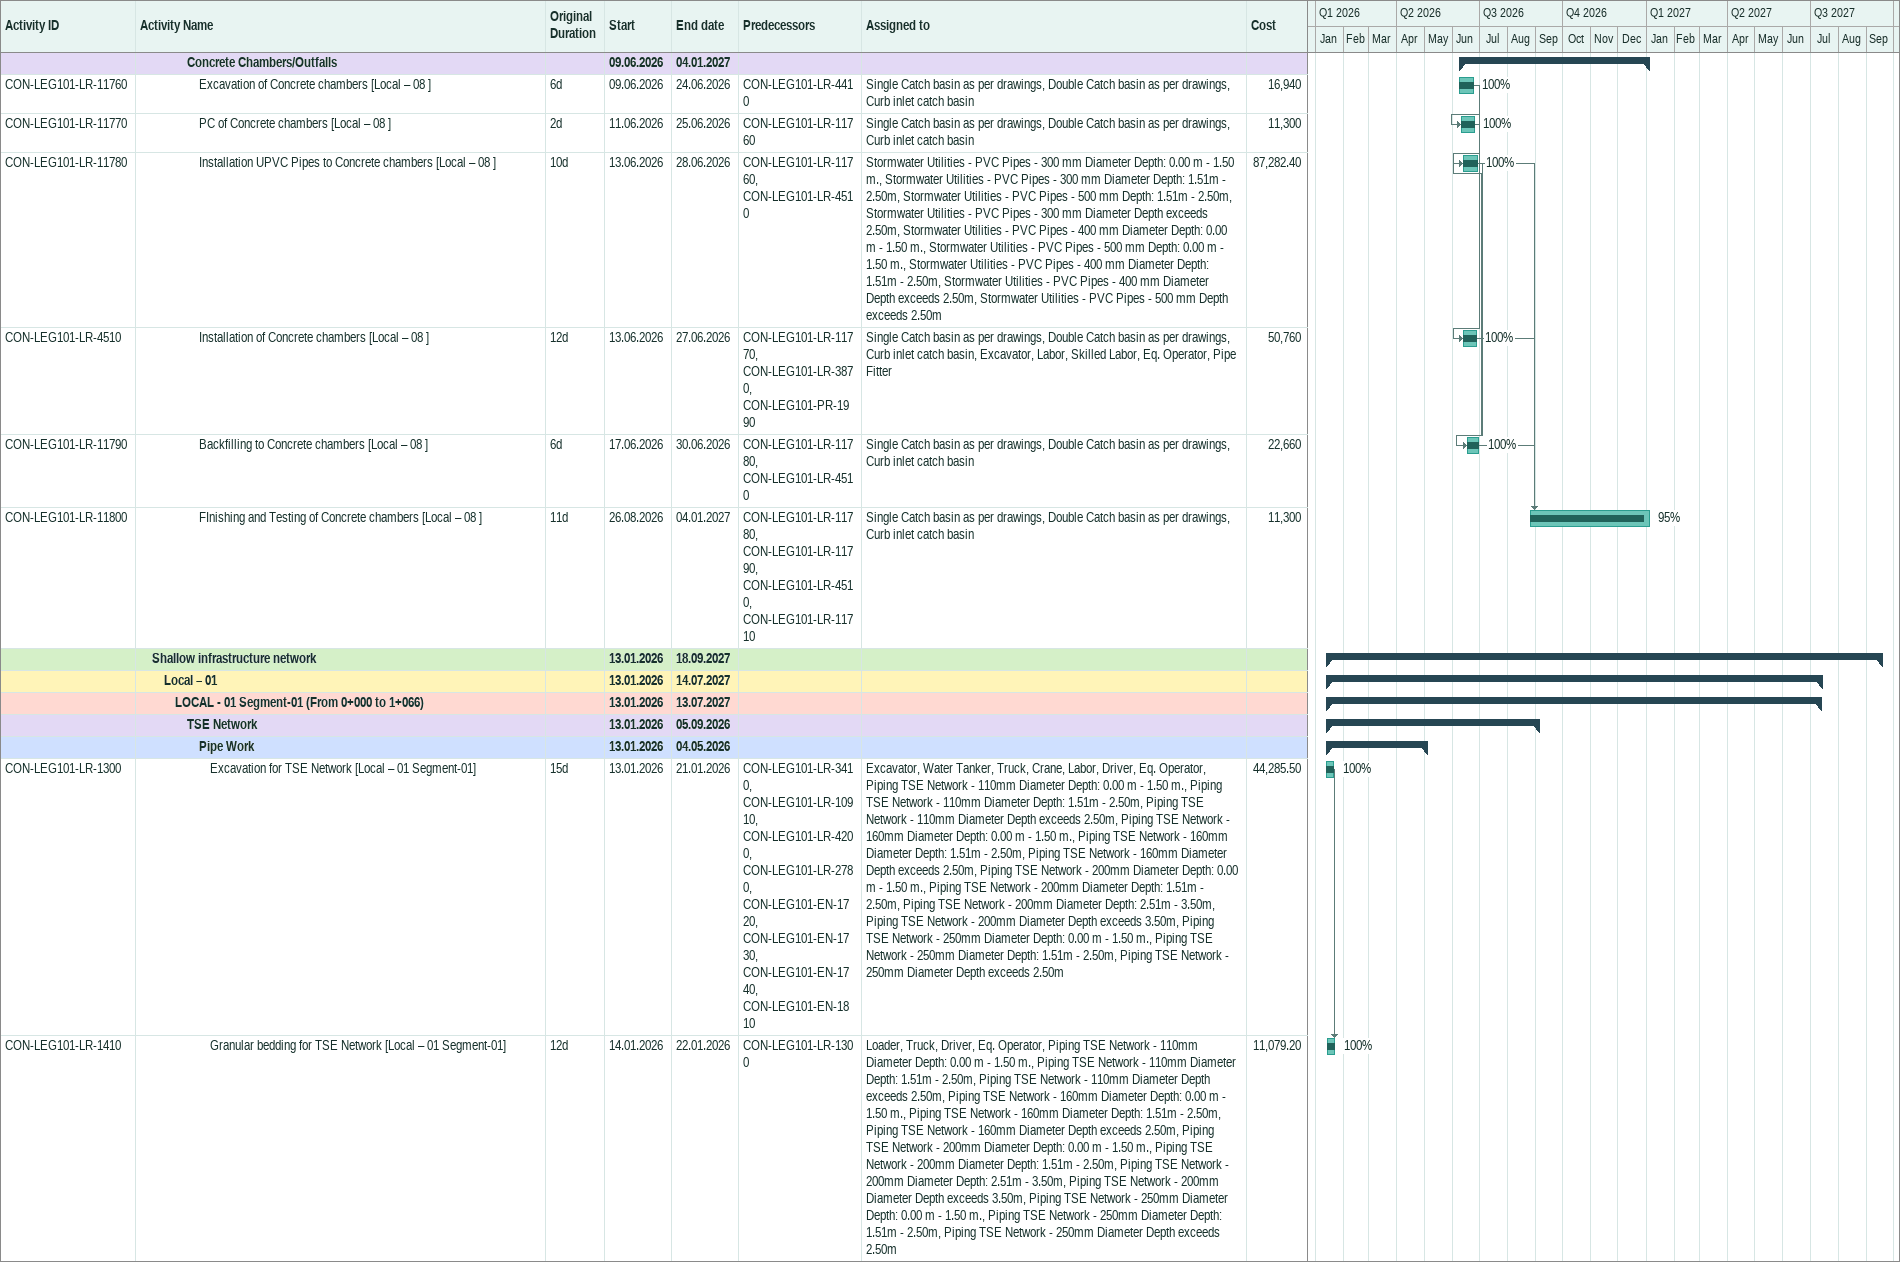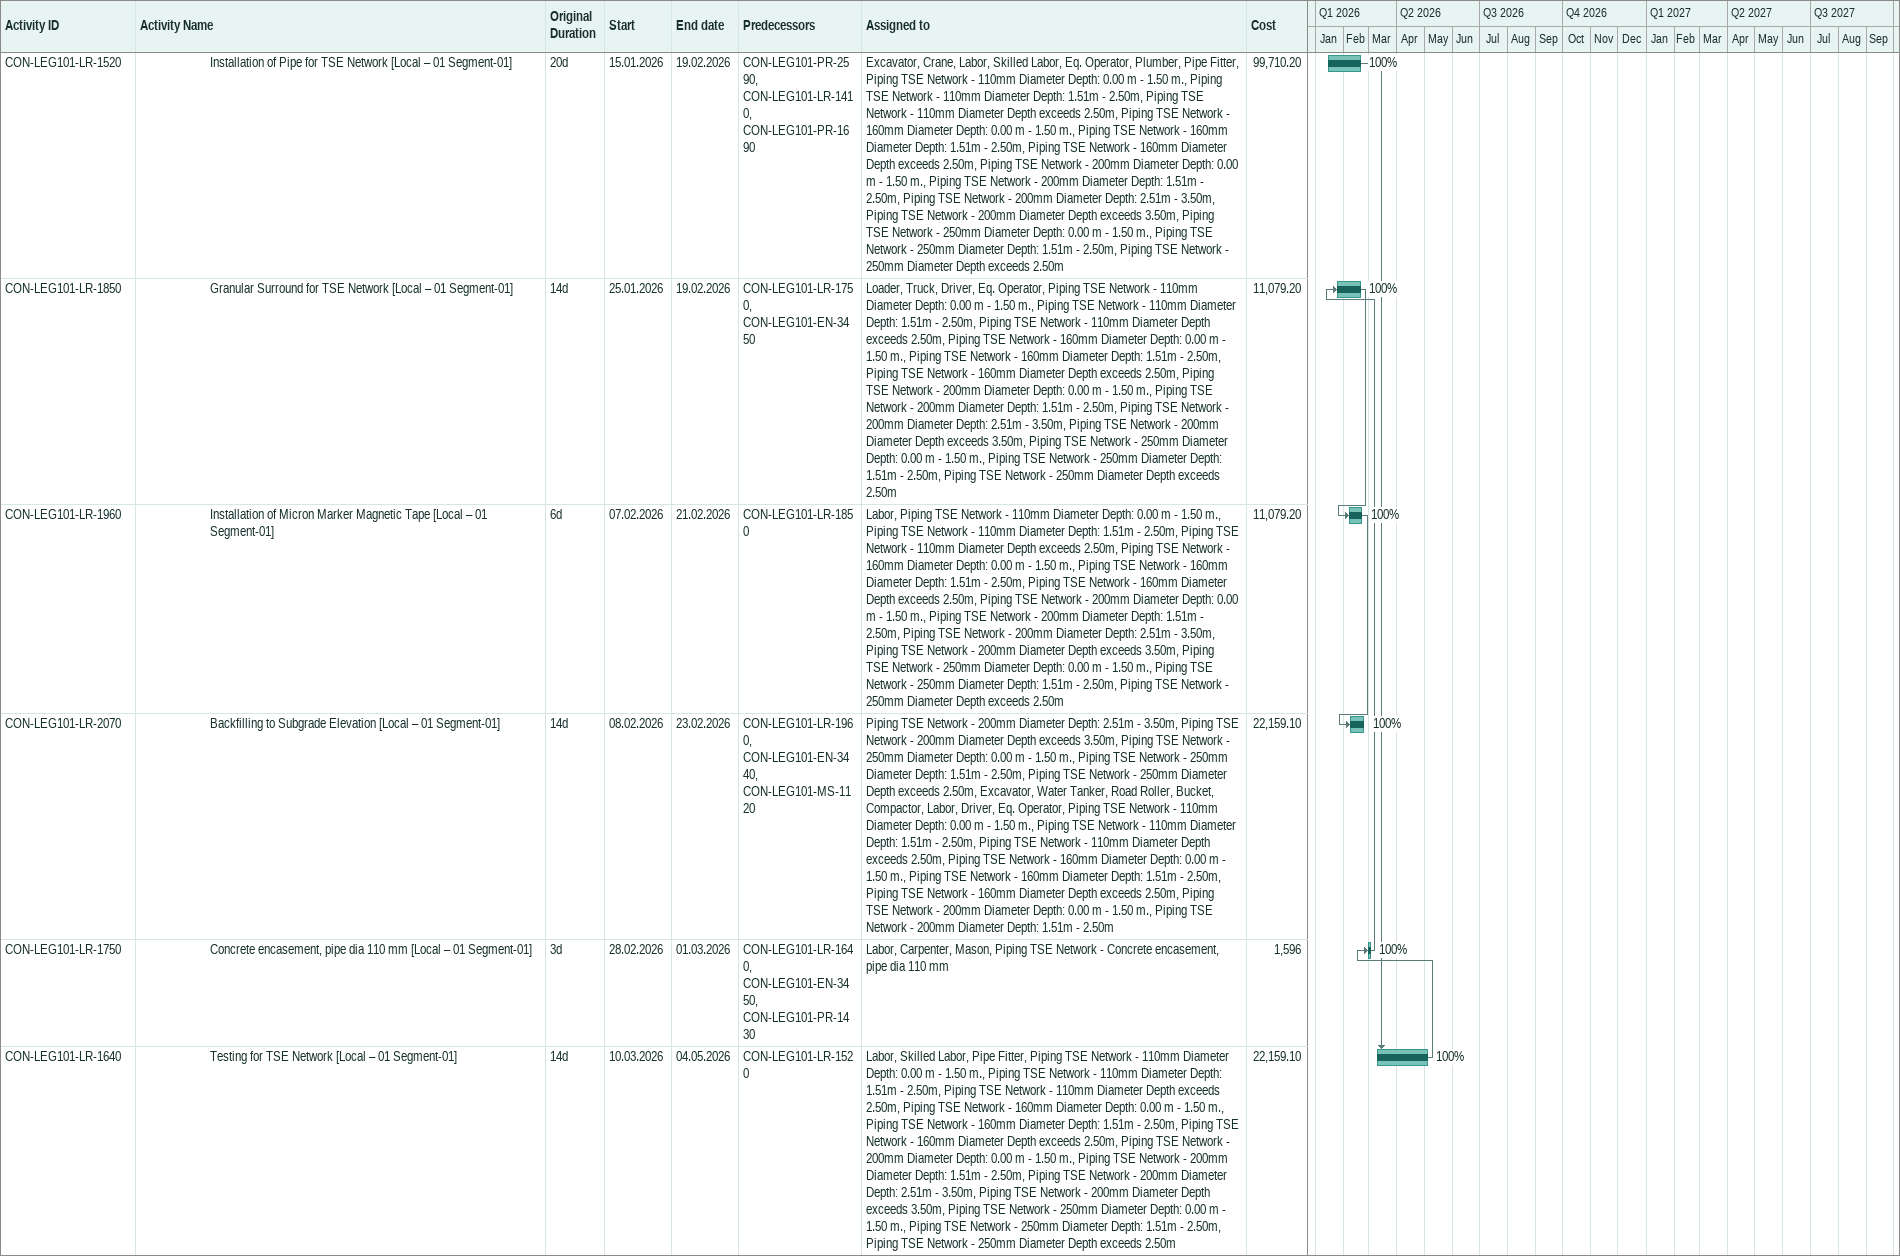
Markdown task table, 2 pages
| ID | Level | Task | Original duration | Start | Finish | Predecessors | Resources | % complete | Cost |
|---|---|---|---|---|---|---|---|---|---|
|  | 5 | **Concrete Chambers/Outfalls** |  | 2026-06-09 | 2027-01-04 |  |  |  |  |
| CON-LEG101-LR-11760 | 6 | Excavation of Concrete chambers [Local – 08 ] | 6d | 2026-06-09 | 2026-06-24 | CON-LEG101-LR-4410 | Single Catch basin as per drawings, Double Catch basin as per drawings, Curb inlet catch basin | 100 | 16940 |
| CON-LEG101-LR-11770 | 6 | PC of Concrete chambers [Local – 08 ] | 2d | 2026-06-11 | 2026-06-25 | CON-LEG101-LR-11760 | Single Catch basin as per drawings, Double Catch basin as per drawings, Curb inlet catch basin | 100 | 11300 |
| CON-LEG101-LR-11780 | 6 | Installation UPVC Pipes to Concrete chambers [Local – 08 ] | 10d | 2026-06-13 | 2026-06-28 | CON-LEG101-LR-11760, CON-LEG101-LR-4510 | Stormwater Utilities - PVC Pipes - 300 mm Diameter Depth: 0.00 m - 1.50 m., Stormwater Utilities - PVC Pipes - 300 mm Diameter Depth: 1.51m - 2.50m, Stormwater Utilities - PVC Pipes - 500 mm Depth: 1.51m - 2.50m, Stormwater Utilities - PVC Pipes - 300 mm Diameter Depth exceeds 2.50m, Stormwater Utilities - PVC Pipes - 400 mm Diameter Depth: 0.00 m - 1.50 m., Stormwater Utilities - PVC Pipes - 500 mm Depth: 0.00 m - 1.50 m., Stormwater Utilities - PVC Pipes - 400 mm Diameter Depth: 1.51m - 2.50m, Stormwater Utilities - PVC Pipes - 400 mm Diameter Depth exceeds 2.50m, Stormwater Utilities - PVC Pipes - 500 mm Depth exceeds 2.50m | 100 | 87282.40 |
| CON-LEG101-LR-4510 | 6 | Installation of Concrete chambers [Local – 08 ] | 12d | 2026-06-13 | 2026-06-27 | CON-LEG101-LR-11770, CON-LEG101-LR-3870, CON-LEG101-PR-1990 | Single Catch basin as per drawings, Double Catch basin as per drawings, Curb inlet catch basin, Excavator, Labor, Skilled Labor, Eq. Operator, Pipe Fitter | 100 | 50760 |
| CON-LEG101-LR-11790 | 6 | Backfilling to Concrete chambers [Local – 08 ] | 6d | 2026-06-17 | 2026-06-30 | CON-LEG101-LR-11780, CON-LEG101-LR-4510 | Single Catch basin as per drawings, Double Catch basin as per drawings, Curb inlet catch basin | 100 | 22660 |
| CON-LEG101-LR-11800 | 6 | FInishing and Testing of Concrete chambers [Local – 08 ] | 11d | 2026-08-26 | 2027-01-04 | CON-LEG101-LR-11780, CON-LEG101-LR-11790, CON-LEG101-LR-4510, CON-LEG101-LR-11710 | Single Catch basin as per drawings, Double Catch basin as per drawings, Curb inlet catch basin | 95 | 11300 |
|  | 2 | **Shallow infrastructure network** |  | 2026-01-13 | 2027-09-18 |  |  |  |  |
|  | 3 | **Local – 01** |  | 2026-01-13 | 2027-07-14 |  |  |  |  |
|  | 4 | **LOCAL - 01 Segment-01 (From 0+000 to 1+066)** |  | 2026-01-13 | 2027-07-13 |  |  |  |  |
|  | 5 | **TSE Network** |  | 2026-01-13 | 2026-09-05 |  |  |  |  |
|  | 6 | **Pipe Work** |  | 2026-01-13 | 2026-05-04 |  |  |  |  |
| CON-LEG101-LR-1300 | 7 | Excavation for TSE Network [Local – 01 Segment-01] | 15d | 2026-01-13 | 2026-01-21 | CON-LEG101-LR-3410, CON-LEG101-LR-10910, CON-LEG101-LR-4200, CON-LEG101-LR-2780, CON-LEG101-EN-1720, CON-LEG101-EN-1730, CON-LEG101-EN-1740, CON-LEG101-EN-1810 | Excavator, Water Tanker, Truck, Crane, Labor, Driver, Eq. Operator, Piping TSE Network - 110mm Diameter Depth: 0.00 m - 1.50 m., Piping TSE Network - 110mm Diameter Depth: 1.51m - 2.50m, Piping TSE Network - 110mm Diameter Depth exceeds 2.50m, Piping TSE Network - 160mm Diameter Depth: 0.00 m - 1.50 m., Piping TSE Network - 160mm Diameter Depth: 1.51m - 2.50m, Piping TSE Network - 160mm Diameter Depth exceeds 2.50m, Piping TSE Network - 200mm Diameter Depth: 0.00 m - 1.50 m., Piping TSE Network - 200mm Diameter Depth: 1.51m - 2.50m, Piping TSE Network - 200mm Diameter Depth: 2.51m - 3.50m, Piping TSE Network - 200mm Diameter Depth exceeds 3.50m, Piping TSE Network - 250mm Diameter Depth: 0.00 m - 1.50 m., Piping TSE Network - 250mm Diameter Depth: 1.51m - 2.50m, Piping TSE Network - 250mm Diameter Depth exceeds 2.50m | 100 | 44285.50 |
| CON-LEG101-LR-1410 | 7 | Granular bedding for TSE Network [Local – 01 Segment-01] | 12d | 2026-01-14 | 2026-01-22 | CON-LEG101-LR-1300 | Loader, Truck, Driver, Eq. Operator, Piping TSE Network - 110mm Diameter Depth: 0.00 m - 1.50 m., Piping TSE Network - 110mm Diameter Depth: 1.51m - 2.50m, Piping TSE Network - 110mm Diameter Depth exceeds 2.50m, Piping TSE Network - 160mm Diameter Depth: 0.00 m - 1.50 m., Piping TSE Network - 160mm Diameter Depth: 1.51m - 2.50m, Piping TSE Network - 160mm Diameter Depth exceeds 2.50m, Piping TSE Network - 200mm Diameter Depth: 0.00 m - 1.50 m., Piping TSE Network - 200mm Diameter Depth: 1.51m - 2.50m, Piping TSE Network - 200mm Diameter Depth: 2.51m - 3.50m, Piping TSE Network - 200mm Diameter Depth exceeds 3.50m, Piping TSE Network - 250mm Diameter Depth: 0.00 m - 1.50 m., Piping TSE Network - 250mm Diameter Depth: 1.51m - 2.50m, Piping TSE Network - 250mm Diameter Depth exceeds 2.50m | 100 | 11079.20 |
| CON-LEG101-LR-1520 | 7 | Installation of Pipe for TSE Network [Local – 01 Segment-01] | 20d | 2026-01-15 | 2026-02-19 | CON-LEG101-PR-2590, CON-LEG101-LR-1410, CON-LEG101-PR-1690 | Excavator, Crane, Labor, Skilled Labor, Eq. Operator, Plumber, Pipe Fitter, Piping TSE Network - 110mm Diameter Depth: 0.00 m - 1.50 m., Piping TSE Network - 110mm Diameter Depth: 1.51m - 2.50m, Piping TSE Network - 110mm Diameter Depth exceeds 2.50m, Piping TSE Network - 160mm Diameter Depth: 0.00 m - 1.50 m., Piping TSE Network - 160mm Diameter Depth: 1.51m - 2.50m, Piping TSE Network - 160mm Diameter Depth exceeds 2.50m, Piping TSE Network - 200mm Diameter Depth: 0.00 m - 1.50 m., Piping TSE Network - 200mm Diameter Depth: 1.51m - 2.50m, Piping TSE Network - 200mm Diameter Depth: 2.51m - 3.50m, Piping TSE Network - 200mm Diameter Depth exceeds 3.50m, Piping TSE Network - 250mm Diameter Depth: 0.00 m - 1.50 m., Piping TSE Network - 250mm Diameter Depth: 1.51m - 2.50m, Piping TSE Network - 250mm Diameter Depth exceeds 2.50m | 100 | 99710.20 |
| CON-LEG101-LR-1850 | 7 | Granular Surround for TSE Network [Local – 01 Segment-01] | 14d | 2026-01-25 | 2026-02-19 | CON-LEG101-LR-1750, CON-LEG101-EN-3450 | Loader, Truck, Driver, Eq. Operator, Piping TSE Network - 110mm Diameter Depth: 0.00 m - 1.50 m., Piping TSE Network - 110mm Diameter Depth: 1.51m - 2.50m, Piping TSE Network - 110mm Diameter Depth exceeds 2.50m, Piping TSE Network - 160mm Diameter Depth: 0.00 m - 1.50 m., Piping TSE Network - 160mm Diameter Depth: 1.51m - 2.50m, Piping TSE Network - 160mm Diameter Depth exceeds 2.50m, Piping TSE Network - 200mm Diameter Depth: 0.00 m - 1.50 m., Piping TSE Network - 200mm Diameter Depth: 1.51m - 2.50m, Piping TSE Network - 200mm Diameter Depth: 2.51m - 3.50m, Piping TSE Network - 200mm Diameter Depth exceeds 3.50m, Piping TSE Network - 250mm Diameter Depth: 0.00 m - 1.50 m., Piping TSE Network - 250mm Diameter Depth: 1.51m - 2.50m, Piping TSE Network - 250mm Diameter Depth exceeds 2.50m | 100 | 11079.20 |
| CON-LEG101-LR-1960 | 7 | Installation of Micron Marker Magnetic Tape [Local – 01 Segment-01] | 6d | 2026-02-07 | 2026-02-21 | CON-LEG101-LR-1850 | Labor, Piping TSE Network - 110mm Diameter Depth: 0.00 m - 1.50 m., Piping TSE Network - 110mm Diameter Depth: 1.51m - 2.50m, Piping TSE Network - 110mm Diameter Depth exceeds 2.50m, Piping TSE Network - 160mm Diameter Depth: 0.00 m - 1.50 m., Piping TSE Network - 160mm Diameter Depth: 1.51m - 2.50m, Piping TSE Network - 160mm Diameter Depth exceeds 2.50m, Piping TSE Network - 200mm Diameter Depth: 0.00 m - 1.50 m., Piping TSE Network - 200mm Diameter Depth: 1.51m - 2.50m, Piping TSE Network - 200mm Diameter Depth: 2.51m - 3.50m, Piping TSE Network - 200mm Diameter Depth exceeds 3.50m, Piping TSE Network - 250mm Diameter Depth: 0.00 m - 1.50 m., Piping TSE Network - 250mm Diameter Depth: 1.51m - 2.50m, Piping TSE Network - 250mm Diameter Depth exceeds 2.50m | 100 | 11079.20 |
| CON-LEG101-LR-2070 | 7 | Backfilling to Subgrade Elevation [Local – 01 Segment-01] | 14d | 2026-02-08 | 2026-02-23 | CON-LEG101-LR-1960, CON-LEG101-EN-3440, CON-LEG101-MS-1120 | Piping TSE Network - 200mm Diameter Depth: 2.51m - 3.50m, Piping TSE Network - 200mm Diameter Depth exceeds 3.50m, Piping TSE Network - 250mm Diameter Depth: 0.00 m - 1.50 m., Piping TSE Network - 250mm Diameter Depth: 1.51m - 2.50m, Piping TSE Network - 250mm Diameter Depth exceeds 2.50m, Excavator, Water Tanker, Road Roller, Bucket, Compactor, Labor, Driver, Eq. Operator, Piping TSE Network - 110mm Diameter Depth: 0.00 m - 1.50 m., Piping TSE Network - 110mm Diameter Depth: 1.51m - 2.50m, Piping TSE Network - 110mm Diameter Depth exceeds 2.50m, Piping TSE Network - 160mm Diameter Depth: 0.00 m - 1.50 m., Piping TSE Network - 160mm Diameter Depth: 1.51m - 2.50m, Piping TSE Network - 160mm Diameter Depth exceeds 2.50m, Piping TSE Network - 200mm Diameter Depth: 0.00 m - 1.50 m., Piping TSE Network - 200mm Diameter Depth: 1.51m - 2.50m | 100 | 22159.10 |
| CON-LEG101-LR-1750 | 7 | Concrete encasement, pipe dia 110 mm [Local – 01 Segment-01] | 3d | 2026-02-28 | 2026-03-01 | CON-LEG101-LR-1640, CON-LEG101-EN-3450, CON-LEG101-PR-1430 | Labor, Carpenter, Mason, Piping TSE Network - Concrete encasement, pipe dia 110 mm | 100 | 1596 |
| CON-LEG101-LR-1640 | 7 | Testing for TSE Network [Local – 01 Segment-01] | 14d | 2026-03-10 | 2026-05-04 | CON-LEG101-LR-1520 | Labor, Skilled Labor, Pipe Fitter, Piping TSE Network - 110mm Diameter Depth: 0.00 m - 1.50 m., Piping TSE Network - 110mm Diameter Depth: 1.51m - 2.50m, Piping TSE Network - 110mm Diameter Depth exceeds 2.50m, Piping TSE Network - 160mm Diameter Depth: 0.00 m - 1.50 m., Piping TSE Network - 160mm Diameter Depth: 1.51m - 2.50m, Piping TSE Network - 160mm Diameter Depth exceeds 2.50m, Piping TSE Network - 200mm Diameter Depth: 0.00 m - 1.50 m., Piping TSE Network - 200mm Diameter Depth: 1.51m - 2.50m, Piping TSE Network - 200mm Diameter Depth: 2.51m - 3.50m, Piping TSE Network - 200mm Diameter Depth exceeds 3.50m, Piping TSE Network - 250mm Diameter Depth: 0.00 m - 1.50 m., Piping TSE Network - 250mm Diameter Depth: 1.51m - 2.50m, Piping TSE Network - 250mm Diameter Depth exceeds 2.50m | 100 | 22159.10 |
